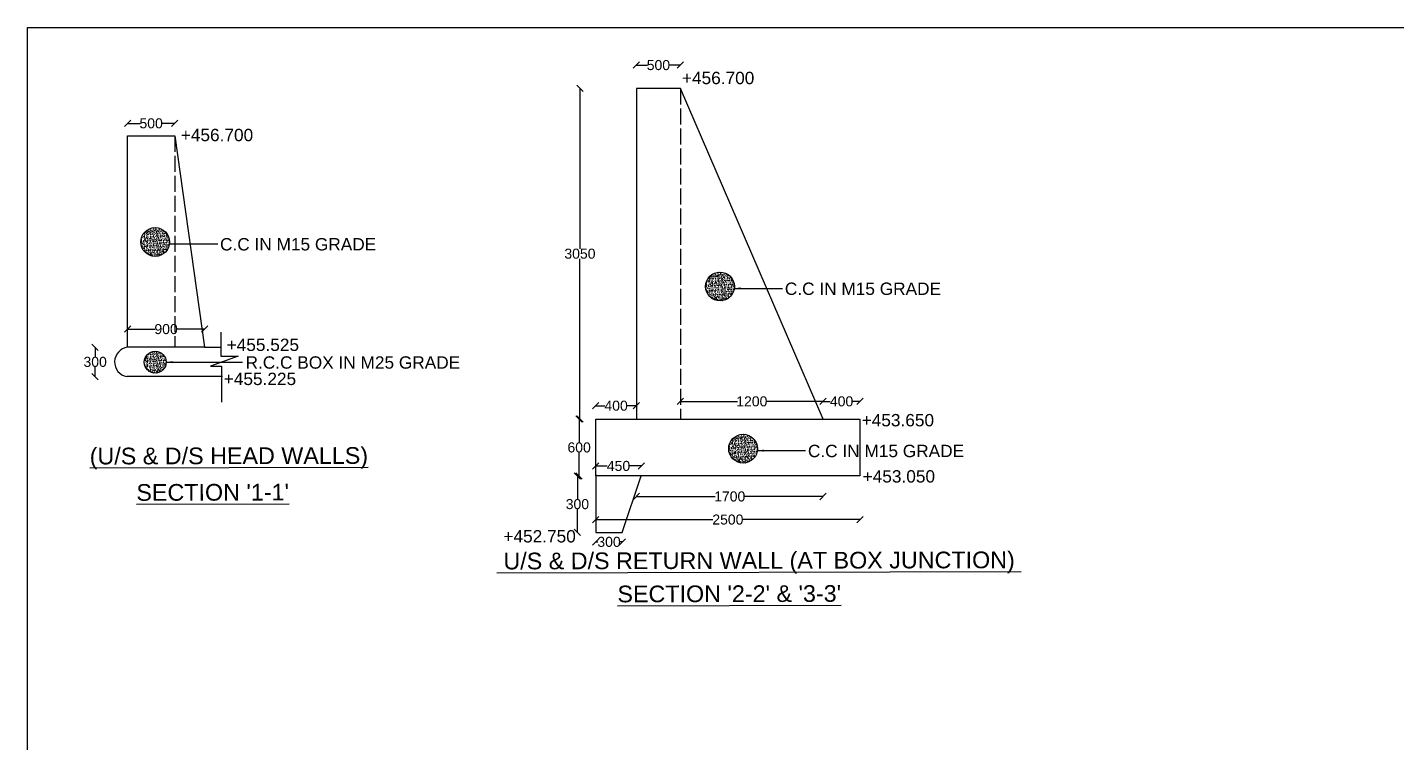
# Model space of a CAD drawing. Header units: millimetres. Extents: x 5124 to 6568637, y 2311 to 91879094.
# Drawn here: x 3587086 to 3607606, y 45947402 to 45958111 of the extents above; entities that cross this region are included whole.
import ezdxf

# ---------------------------------------------------------------- set-up
doc = ezdxf.new("R2010")
doc.units = ezdxf.units.MM
doc.header["$MEASUREMENT"] = 0
doc.linetypes.add('ACAD_ISO02W100', pattern=[15, 12, -3])
for name, color, linetype in [('DIMENSION', 7, 'Continuous'), ('DRAWING', 7, 'Continuous'), ('TEXT', 7, 'Continuous')]:
    doc.layers.add(name, color=color, linetype=linetype)
doc.styles.get("Standard").update_dxf_attribs({"font": 'arial.ttf', "height": 150})
doc.dimstyles.get("Standard").update_dxf_attribs({"dimtxt": 200, "dimasz": 110, "dimexe": 0.18, "dimexo": 0.0625, "dimgap": 0.09, "dimtad": 0, "dimtih": 1, "dimtoh": 1, "dimdec": 0, "dimzin": 0, "dimdsep": 46, "dimtxsty": 'Standard', "dimblk": 'OBLIQUE', "dimcen": 0.09, "dimse1": 1, "dimse2": 1, "dimadec": 0, "dimazin": 0, "dimtfac": 1, "dimtdec": 0, "dimtofl": 0, "dimtmove": 0, "dimatfit": 3, "dimfxl": 1, "dimtolj": 1, "dimtzin": 0, "dimarcsym": 0})

# ---------------------------------------------------------------- blocks, each defined once
blk = doc.blocks.new('_Oblique')
at = {"color": 0, "linetype": 'ByBlock', "lineweight": -2}
blk.add_line((-0.5, -0.5), (0.5, 0.5), dxfattribs=at)
blk = doc.blocks.new('*D59')
at = {"layer": 'Defpoints', "color": 0}
for p in [(3589294, 45956674), (3588589, 45956488), (3589294, 45956488)]:
    blk.add_point(p, dxfattribs=at)
at = {"layer": 'DIMENSION', "color": 0, "lineweight": -2}
for p, q in [((3588589, 45956674), (3588776, 45956674)), ((3589294, 45956674), (3589107, 45956674))]:
    blk.add_line(p, q, dxfattribs=at)
at = {"layer": 'DIMENSION', "color": 0, "lineweight": -2, "xscale": 95, "yscale": 95, "zscale": 95, "rotation": 180}
blk.add_blockref('_Oblique', (3588589, 45956674), dxfattribs=at)
at = {"layer": 'DIMENSION', "color": 0, "lineweight": -2, "xscale": 95, "yscale": 95, "zscale": 95}
blk.add_blockref('_Oblique', (3589294, 45956674), dxfattribs=at)
at = {"layer": 'DIMENSION', "color": 0, "insert": (3588941, 45956674), "char_height": 150, "attachment_point": 5}
blk.add_mtext('\\A1;500', dxfattribs=at)
blk = doc.blocks.new('*D60')
at = {"layer": 'Defpoints', "color": 0}
for p in [(3589741, 45953593), (3588589, 45953321), (3589741, 45953321)]:
    blk.add_point(p, dxfattribs=at)
at = {"layer": 'DIMENSION', "color": 0, "lineweight": -2}
for p, q in [((3588589, 45953593), (3588999, 45953593)), ((3589741, 45953593), (3589330, 45953593))]:
    blk.add_line(p, q, dxfattribs=at)
at = {"layer": 'DIMENSION', "color": 0, "lineweight": -2, "xscale": 95, "yscale": 95, "zscale": 95, "rotation": 180}
blk.add_blockref('_Oblique', (3588589, 45953593), dxfattribs=at)
at = {"layer": 'DIMENSION', "color": 0, "lineweight": -2, "xscale": 95, "yscale": 95, "zscale": 95}
blk.add_blockref('_Oblique', (3589741, 45953593), dxfattribs=at)
at = {"layer": 'DIMENSION', "color": 0, "insert": (3589165, 45953593), "char_height": 150, "attachment_point": 5}
blk.add_mtext('\\A1;900', dxfattribs=at)
blk = doc.blocks.new('*D61')
at = {"layer": 'Defpoints', "color": 0}
for p in [(3588589, 45953321), (3588102, 45952883), (3588577, 45952883)]:
    blk.add_point(p, dxfattribs=at)
at = {"layer": 'DIMENSION', "color": 0, "lineweight": -2}
for p, q in [((3588102, 45953321), (3588102, 45953179)), ((3588102, 45952883), (3588102, 45953025))]:
    blk.add_line(p, q, dxfattribs=at)
at = {"layer": 'DIMENSION', "color": 0, "lineweight": -2, "xscale": 95, "yscale": 95, "zscale": 95}
for p, rotation in [((3588102, 45953321), 90), ((3588102, 45952883), 270)]:
    blk.add_blockref('_Oblique', p, dxfattribs=dict(at, rotation=rotation))
at = {"layer": 'DIMENSION', "color": 0, "insert": (3588102, 45953102), "char_height": 150, "attachment_point": 5}
blk.add_mtext('\\A1;300', dxfattribs=at)
blk = doc.blocks.new('*D63')
at = {"layer": 'Defpoints', "color": 0}
for p in [(3596874, 45957546), (3596213, 45957198), (3596874, 45957198)]:
    blk.add_point(p, dxfattribs=at)
at = {"layer": 'DIMENSION', "color": 0, "lineweight": -2}
for p, q in [((3596213, 45957546), (3596378, 45957546)), ((3596874, 45957546), (3596709, 45957546))]:
    blk.add_line(p, q, dxfattribs=at)
at = {"layer": 'DIMENSION', "color": 0, "lineweight": -2, "xscale": 95, "yscale": 95, "zscale": 95, "rotation": 180}
blk.add_blockref('_Oblique', (3596213, 45957546), dxfattribs=at)
at = {"layer": 'DIMENSION', "color": 0, "lineweight": -2, "xscale": 95, "yscale": 95, "zscale": 95}
blk.add_blockref('_Oblique', (3596874, 45957546), dxfattribs=at)
at = {"layer": 'DIMENSION', "color": 0, "insert": (3596543, 45957546), "char_height": 150, "attachment_point": 5}
blk.add_mtext('\\A1;500', dxfattribs=at)
blk = doc.blocks.new('*D64')
at = {"layer": 'Defpoints', "color": 0}
for p in [(3596213, 45957198), (3595367, 45952246), (3596213, 45952246)]:
    blk.add_point(p, dxfattribs=at)
at = {"layer": 'DIMENSION', "color": 0, "lineweight": -2}
for p, q in [((3595367, 45957198), (3595367, 45954798)), ((3595367, 45952246), (3595367, 45954645))]:
    blk.add_line(p, q, dxfattribs=at)
at = {"layer": 'DIMENSION', "color": 0, "lineweight": -2, "xscale": 95, "yscale": 95, "zscale": 95}
for p, rotation in [((3595367, 45957198), 90), ((3595367, 45952246), 270)]:
    blk.add_blockref('_Oblique', p, dxfattribs=dict(at, rotation=rotation))
at = {"layer": 'DIMENSION', "color": 0, "insert": (3595367, 45954722), "char_height": 150, "attachment_point": 5}
blk.add_mtext('\\A1;3050', dxfattribs=at)
blk = doc.blocks.new('*D65')
at = {"layer": 'Defpoints', "color": 0}
for p in [(3595605, 45952446), (3595605, 45952246), (3596213, 45952246)]:
    blk.add_point(p, dxfattribs=at)
at = {"layer": 'DIMENSION', "color": 0, "lineweight": -2}
for p, q in [((3595605, 45952446), (3595740, 45952446)), ((3596213, 45952446), (3596077, 45952446))]:
    blk.add_line(p, q, dxfattribs=at)
at = {"layer": 'DIMENSION', "color": 0, "lineweight": -2, "xscale": 95, "yscale": 95, "zscale": 95, "rotation": 180}
blk.add_blockref('_Oblique', (3595605, 45952446), dxfattribs=at)
at = {"layer": 'DIMENSION', "color": 0, "lineweight": -2, "xscale": 95, "yscale": 95, "zscale": 95}
blk.add_blockref('_Oblique', (3596213, 45952446), dxfattribs=at)
at = {"layer": 'DIMENSION', "color": 0, "insert": (3595909, 45952446), "char_height": 150, "attachment_point": 5}
blk.add_mtext('\\A1;400', dxfattribs=at)
blk = doc.blocks.new('*D66')
at = {"layer": 'Defpoints', "color": 0}
for p in [(3595605, 45952246), (3595355, 45951396), (3595605, 45951396)]:
    blk.add_point(p, dxfattribs=at)
at = {"layer": 'DIMENSION', "color": 0, "lineweight": -2}
for p, q in [((3595355, 45952246), (3595355, 45951897)), ((3595355, 45951396), (3595355, 45951744))]:
    blk.add_line(p, q, dxfattribs=at)
at = {"layer": 'DIMENSION', "color": 0, "lineweight": -2, "xscale": 95, "yscale": 95, "zscale": 95}
for p, rotation in [((3595355, 45952246), 90), ((3595355, 45951396), 270)]:
    blk.add_blockref('_Oblique', p, dxfattribs=dict(at, rotation=rotation))
at = {"layer": 'DIMENSION', "color": 0, "insert": (3595355, 45951821), "char_height": 150, "attachment_point": 5}
blk.add_mtext('\\A1;600', dxfattribs=at)
blk = doc.blocks.new('*D67')
at = {"layer": 'Defpoints', "color": 0}
for p in [(3595605, 45951396), (3595329, 45950549), (3595605, 45950549)]:
    blk.add_point(p, dxfattribs=at)
at = {"layer": 'DIMENSION', "color": 0, "lineweight": -2}
for p, q in [((3595329, 45951396), (3595329, 45951049)), ((3595329, 45950549), (3595329, 45950896))]:
    blk.add_line(p, q, dxfattribs=at)
at = {"layer": 'DIMENSION', "color": 0, "lineweight": -2, "xscale": 95, "yscale": 95, "zscale": 95}
for p, rotation in [((3595329, 45951396), 90), ((3595329, 45950549), 270)]:
    blk.add_blockref('_Oblique', p, dxfattribs=dict(at, rotation=rotation))
at = {"layer": 'DIMENSION', "color": 0, "insert": (3595329, 45950972), "char_height": 150, "attachment_point": 5}
blk.add_mtext('\\A1;300', dxfattribs=at)
blk = doc.blocks.new('*D68')
at = {"layer": 'Defpoints', "color": 0}
for p in [(3595605, 45950549), (3596001, 45950549), (3596001, 45950407)]:
    blk.add_point(p, dxfattribs=at)
at = {"layer": 'DIMENSION', "color": 0, "lineweight": -2}
for p, q in [((3595605, 45950407), (3595637, 45950407)), ((3596001, 45950407), (3595968, 45950407))]:
    blk.add_line(p, q, dxfattribs=at)
at = {"layer": 'DIMENSION', "color": 0, "lineweight": -2, "xscale": 95, "yscale": 95, "zscale": 95, "rotation": 180}
blk.add_blockref('_Oblique', (3595605, 45950407), dxfattribs=at)
at = {"layer": 'DIMENSION', "color": 0, "lineweight": -2, "xscale": 95, "yscale": 95, "zscale": 95}
blk.add_blockref('_Oblique', (3596001, 45950407), dxfattribs=at)
at = {"layer": 'DIMENSION', "color": 0, "insert": (3595803, 45950407), "char_height": 150, "attachment_point": 5}
blk.add_mtext('\\A1;300', dxfattribs=at)
blk = doc.blocks.new('*D69')
at = {"layer": 'Defpoints', "color": 0}
for p in [(3599012, 45952511), (3596874, 45952246), (3599012, 45952246)]:
    blk.add_point(p, dxfattribs=at)
at = {"layer": 'DIMENSION', "color": 0, "lineweight": -2}
for p, q in [((3596874, 45952511), (3597726, 45952511)), ((3599012, 45952511), (3598159, 45952511))]:
    blk.add_line(p, q, dxfattribs=at)
at = {"layer": 'DIMENSION', "color": 0, "lineweight": -2, "xscale": 95, "yscale": 95, "zscale": 95, "rotation": 180}
blk.add_blockref('_Oblique', (3596874, 45952511), dxfattribs=at)
at = {"layer": 'DIMENSION', "color": 0, "lineweight": -2, "xscale": 95, "yscale": 95, "zscale": 95}
blk.add_blockref('_Oblique', (3599012, 45952511), dxfattribs=at)
at = {"layer": 'DIMENSION', "color": 0, "insert": (3597943, 45952511), "char_height": 150, "attachment_point": 5}
blk.add_mtext('\\A1;1200', dxfattribs=at)
blk = doc.blocks.new('*D70')
at = {"layer": 'Defpoints', "color": 0}
for p in [(3599012, 45952511), (3599012, 45952246), (3599564, 45952246)]:
    blk.add_point(p, dxfattribs=at)
at = {"layer": 'DIMENSION', "color": 0, "lineweight": -2}
for p, q in [((3599012, 45952511), (3599119, 45952511)), ((3599564, 45952511), (3599456, 45952511))]:
    blk.add_line(p, q, dxfattribs=at)
at = {"layer": 'DIMENSION', "color": 0, "lineweight": -2, "xscale": 95, "yscale": 95, "zscale": 95, "rotation": 180}
blk.add_blockref('_Oblique', (3599012, 45952511), dxfattribs=at)
at = {"layer": 'DIMENSION', "color": 0, "lineweight": -2, "xscale": 95, "yscale": 95, "zscale": 95}
blk.add_blockref('_Oblique', (3599564, 45952511), dxfattribs=at)
at = {"layer": 'DIMENSION', "color": 0, "insert": (3599288, 45952511), "char_height": 150, "attachment_point": 5}
blk.add_mtext('\\A1;400', dxfattribs=at)
blk = doc.blocks.new('*D71')
at = {"layer": 'Defpoints', "color": 0}
for p in [(3596213, 45952246), (3599012, 45952246), (3599012, 45951087)]:
    blk.add_point(p, dxfattribs=at)
at = {"layer": 'DIMENSION', "color": 0, "lineweight": -2}
for p, q in [((3596213, 45951087), (3597396, 45951087)), ((3599012, 45951087), (3597829, 45951087))]:
    blk.add_line(p, q, dxfattribs=at)
at = {"layer": 'DIMENSION', "color": 0, "lineweight": -2, "xscale": 95, "yscale": 95, "zscale": 95, "rotation": 180}
blk.add_blockref('_Oblique', (3596213, 45951087), dxfattribs=at)
at = {"layer": 'DIMENSION', "color": 0, "lineweight": -2, "xscale": 95, "yscale": 95, "zscale": 95}
blk.add_blockref('_Oblique', (3599012, 45951087), dxfattribs=at)
at = {"layer": 'DIMENSION', "color": 0, "insert": (3597612, 45951087), "char_height": 150, "attachment_point": 5}
blk.add_mtext('\\A1;1700', dxfattribs=at)
blk = doc.blocks.new('*D72')
at = {"layer": 'Defpoints', "color": 0}
for p in [(3599564, 45951396), (3595605, 45950778), (3599564, 45950741)]:
    blk.add_point(p, dxfattribs=at)
at = {"layer": 'DIMENSION', "color": 0, "lineweight": -2}
for p, q in [((3595605, 45950741), (3597359, 45950741)), ((3599564, 45950741), (3597809, 45950741))]:
    blk.add_line(p, q, dxfattribs=at)
at = {"layer": 'DIMENSION', "color": 0, "lineweight": -2, "xscale": 95, "yscale": 95, "zscale": 95, "rotation": 180}
blk.add_blockref('_Oblique', (3595605, 45950741), dxfattribs=at)
at = {"layer": 'DIMENSION', "color": 0, "lineweight": -2, "xscale": 95, "yscale": 95, "zscale": 95}
blk.add_blockref('_Oblique', (3599564, 45950741), dxfattribs=at)
at = {"layer": 'DIMENSION', "color": 0, "insert": (3597584, 45950741), "char_height": 150, "attachment_point": 5}
blk.add_mtext('\\A1;2500', dxfattribs=at)
blk = doc.blocks.new('*D73')
at = {"layer": 'Defpoints', "color": 0}
for p in [(3595605, 45951544), (3595605, 45951396), (3596286, 45951396)]:
    blk.add_point(p, dxfattribs=at)
at = {"layer": 'DIMENSION', "color": 0, "lineweight": -2}
for p, q in [((3595605, 45951544), (3595777, 45951544)), ((3596286, 45951544), (3596114, 45951544))]:
    blk.add_line(p, q, dxfattribs=at)
at = {"layer": 'DIMENSION', "color": 0, "lineweight": -2, "xscale": 95, "yscale": 95, "zscale": 95, "rotation": 180}
blk.add_blockref('_Oblique', (3595605, 45951544), dxfattribs=at)
at = {"layer": 'DIMENSION', "color": 0, "lineweight": -2, "xscale": 95, "yscale": 95, "zscale": 95}
blk.add_blockref('_Oblique', (3596286, 45951544), dxfattribs=at)
at = {"layer": 'DIMENSION', "color": 0, "insert": (3595945, 45951544), "char_height": 150, "attachment_point": 5}
blk.add_mtext('\\A1;450', dxfattribs=at)

msp = doc.modelspace()

# ---------------------------------------------------------------- hatches: boundary and pattern name
at = {"layer": 'DRAWING'}
h = msp.add_hatch(dxfattribs=at)
h.set_pattern_fill('AR-CONC,_O', color=256, scale=9.251558)
h.set_pattern_definition([(130, (6766694.267, 3434078.24), (-66.357741625, -5.80555015), [6.93866848, -76.32535329]), (185, (6766694.27, 3434078.24), (12.83666007, 69.58949133), [5.55093478, -61.06028263]), (79.5486, (6766688.74, 3434077.755), (-53.52113084, 63.78389894), [5.89696063, -64.86656898]), (133.8158, (6766694.27, 3434096.74), (-98.73642435, -15.31308757), [10.40800272, -114.48802994]), (83.3644, (6766686.04, 3434095.47), (-86.47086207, 90.12107957), [8.84544122, -97.29983793]), (188.8158, (6766694.27, 3434096.74), (-86.47079172, 90.1211471), [8.32640218, -91.59042395]), (159, (6766685.015, 3434092.116), (-55.22320198, -37.24852009), [6.93866848, -76.32535329]), (214, (6766685.015, 3434092.116), (-22.510459, 67.08767682), [5.55093478, -61.06028263]), (108.5486, (6766680.41, 3434089.01), (-77.7336836, 29.83909589), [5.89696063, -64.86656898]), (142.5, (6766694.267, 3434078.24), (-1.124976064, 30.797867882), [0, -60.320157997, 0, -61.985438432, 0, -61.291571584]), (172.5, (6766694.267, 3434078.24), (-24.33803077, 36.489228185), [0, -35.340951464, 0, -58.9324243, 0, -23.360183887]), (212.5, (6766714.898, 3434078.24), (-49.386892166, -2.086677035), [0, -23.128894937, 0, -72.162152205, 0, -95.75362504]), (222.5, (6766724.15, 3434078.24), (-53.95380656, 9.261270476), [0, -30.06756342, 0, -47.92307031, 0, -67.998951116])])
h.paths.add_polyline_path([(3588786.3, 45954898, 1), (3589217.5, 45954898, 1)])
h = msp.add_hatch(dxfattribs=at)
h.set_pattern_fill('AR-CONC,_O', color=256, scale=9.251558)
h.set_pattern_definition([(130, (6775158.61, 3433412.32), (-66.357741625, -5.80555015), [6.93866848, -76.32535329]), (185, (6775158.61, 3433412.32), (12.83666007, 69.58949133), [5.55093478, -61.06028263]), (79.5486, (6775153.08, 3433411.835), (-53.52113084, 63.78389894), [5.89696063, -64.86656898]), (133.8158, (6775158.61, 3433430.82), (-98.73642435, -15.31308757), [10.40800272, -114.48802994]), (83.3644, (6775150.38, 3433429.55), (-86.47086207, 90.12107957), [8.84544122, -97.29983793]), (188.8158, (6775158.61, 3433430.82), (-86.47079172, 90.1211471), [8.32640218, -91.59042395]), (159, (6775149.36, 3433426.196), (-55.22320198, -37.24852009), [6.93866848, -76.32535329]), (214, (6775149.36, 3433426.196), (-22.510459, 67.08767682), [5.55093478, -61.06028263]), (108.5486, (6775144.76, 3433423.09), (-77.7336836, 29.83909589), [5.89696063, -64.86656898]), (142.5, (6775158.61, 3433412.32), (-1.124976064, 30.797867882), [0, -60.320157997, 0, -61.985438432, 0, -61.291571584]), (172.5, (6775158.61, 3433412.32), (-24.33803077, 36.489228185), [0, -35.340951464, 0, -58.9324243, 0, -23.360183887]), (212.5, (6775179.242, 3433412.32), (-49.386892166, -2.086677035), [0, -23.128894937, 0, -72.162152205, 0, -95.75362504]), (222.5, (6775188.494, 3433412.32), (-53.95380656, 9.261270476), [0, -30.06756342, 0, -47.92307031, 0, -67.998951116])])
h.paths.add_polyline_path([(3597250.6, 45954232.1, 1), (3597681.8, 45954232.1, 1)])
h = msp.add_hatch(dxfattribs=at)
h.set_pattern_fill('AR-CONC,_O', color=256, scale=9.251558)
h.set_pattern_definition([(130, (6766694.267, 3432278.84), (-66.357741625, -5.80555015), [6.93866848, -76.32535329]), (185, (6766694.27, 3432278.84), (12.83666007, 69.58949133), [5.55093478, -61.06028263]), (79.5486, (6766688.74, 3432278.356), (-53.52113084, 63.78389894), [5.89696063, -64.86656898]), (133.8158, (6766694.27, 3432297.34), (-98.73642435, -15.31308757), [10.40800272, -114.48802994]), (83.3644, (6766686.04, 3432296.07), (-86.47086207, 90.12107957), [8.84544122, -97.29983793]), (188.8158, (6766694.27, 3432297.34), (-86.47079172, 90.1211471), [8.32640218, -91.59042395]), (159, (6766685.015, 3432292.717), (-55.22320198, -37.24852009), [6.93866848, -76.32535329]), (214, (6766685.015, 3432292.72), (-22.510459, 67.08767682), [5.55093478, -61.06028263]), (108.5486, (6766680.41, 3432289.613), (-77.7336836, 29.83909589), [5.89696063, -64.86656898]), (142.5, (6766694.267, 3432278.84), (-1.124976064, 30.797867882), [0, -60.320157997, 0, -61.985438432, 0, -61.291571584]), (172.5, (6766694.267, 3432278.84), (-24.33803077, 36.489228185), [0, -35.340951464, 0, -58.9324243, 0, -23.360183887]), (212.5, (6766714.898, 3432278.84), (-49.386892166, -2.086677035), [0, -23.128894937, 0, -72.162152205, 0, -95.75362504]), (222.5, (6766724.15, 3432278.84), (-53.95380656, 9.261270476), [0, -30.06756342, 0, -47.92307031, 0, -67.998951116])])
h.paths.add_polyline_path([(3588837, 45953098.6, 1), (3589166.7, 45953098.6, 1)])
h = msp.add_hatch(dxfattribs=at)
h.set_pattern_fill('AR-CONC,_O', color=256, scale=9.251558)
h.set_pattern_definition([(130, (6775504.497, 3430983.36), (-66.357741625, -5.80555015), [6.93866848, -76.32535329]), (185, (6775504.5, 3430983.36), (12.83666007, 69.58949133), [5.55093478, -61.06028263]), (79.5486, (6775498.97, 3430982.876), (-53.52113084, 63.78389894), [5.89696063, -64.86656898]), (133.8158, (6775504.5, 3431001.86), (-98.73642435, -15.31308757), [10.40800272, -114.48802994]), (83.3644, (6775496.27, 3431000.59), (-86.47086207, 90.12107957), [8.84544122, -97.29983793]), (188.8158, (6775504.5, 3431001.86), (-86.47079172, 90.1211471), [8.32640218, -91.59042395]), (159, (6775495.245, 3430997.24), (-55.22320198, -37.24852009), [6.93866848, -76.32535329]), (214, (6775495.245, 3430997.24), (-22.510459, 67.08767682), [5.55093478, -61.06028263]), (108.5486, (6775490.64, 3430994.133), (-77.7336836, 29.83909589), [5.89696063, -64.86656898]), (142.5, (6775504.497, 3430983.36), (-1.124976064, 30.797867882), [0, -60.320157997, 0, -61.985438432, 0, -61.291571584]), (172.5, (6775504.497, 3430983.36), (-24.33803077, 36.489228185), [0, -35.340951464, 0, -58.9324243, 0, -23.360183887]), (212.5, (6775525.128, 3430983.36), (-49.386892166, -2.086677035), [0, -23.128894937, 0, -72.162152205, 0, -95.75362504]), (222.5, (6775534.38, 3430983.36), (-53.95380656, 9.261270476), [0, -30.06756342, 0, -47.92307031, 0, -67.998951116])])
h.paths.add_polyline_path([(3597596.5, 45951803.2, 1), (3598027.7, 45951803.2, 1)])

# ---------------------------------------------------------------- linework, layer by layer
at = {"layer": 'DIMENSION'}
msp.add_lwpolyline([(3595604.6, 45951411.2), (3595604.6, 45950549), (3596001.2, 45950549), (3596285.9, 45951395.8)], dxfattribs=at)
at = {"layer": 'DRAWING'}
for points in [[(3587086.3, 45958111), (3624388.1, 45958111), (3624388.1, 45930626.8), (3587086.3, 45930626.8)], [(3596213.3, 45952245.6), (3599011.6, 45952245.6), (3596873.7, 45957197.7), (3596213.3, 45957197.7)], [(3588588.6, 45956488.5), (3589294.2, 45956488.5), (3589740.8, 45953320.7), (3588588.6, 45953320.7)], [(3595604.6, 45952245.6), (3599563.7, 45952245.6), (3599563.7, 45951395.8), (3595604.6, 45951395.8)]]:
    msp.add_lwpolyline(points, close=True, dxfattribs=at)
at = {"layer": 'DRAWING', "linetype": 'ACAD_ISO02W100', "ltscale": 20}
for points in [[(3596873.7, 45957197.7), (3596873.7, 45952245.6)], [(3589294.2, 45956488.5), (3589294.2, 45953320.7)]]:
    msp.add_lwpolyline(points, dxfattribs=at)
at = {"layer": 'DRAWING'}
for points in [[(3589985.3, 45953546.6), (3589985.3, 45953187), (3590243.5, 45953187), (3589828.5, 45953036.3), (3589996.9, 45953036.3), (3589996.9, 45952498.8)], [(3589740.8, 45953320.7), (3589994.5, 45953320.7)], [(3590008.4, 45952883.1), (3588576.9, 45952883.1)]]:
    msp.add_lwpolyline(points, dxfattribs=at)
for centre, radius in [((3589001.9, 45954898), 215.6), ((3597466.2, 45954232.1), 215.6), ((3589001.9, 45953098.6), 164.8), ((3597812.1, 45951803.2), 215.6)]:
    msp.add_circle(centre, radius, dxfattribs=at)
msp.add_arc((3588615.6, 45953101), 221.4, 96.98976, 259.95024, dxfattribs=at)

# ---------------------------------------------------------------- texts
at = {"layer": 'TEXT'}
for s, height, p in [('+456.700', 185.03, (3596895.4, 45957261.4)), ('+456.700', 185.03, (3589384.9, 45956407.6)), ('C.C IN M15 GRADE', 185.031, (3589973.5, 45954771.2)), ('C.C IN M15 GRADE', 185.031, (3598437.9, 45954105.3)), ('+455.525', 185.03, (3590072.2, 45953266)), ('R.C.C BOX IN M25 GRADE', 185.031, (3590355.7, 45953001)), ('+455.225', 185.03, (3590028.8, 45952755.8)), ('+453.650', 185.03, (3599589.1, 45952137.6)), ('C.C IN M15 GRADE', 185.031, (3598783.8, 45951676.3)), ('+453.050', 185.03, (3599603.8, 45951296.2)), ('+452.750', 185.03, (3594220.1, 45950398.8))]:
    msp.add_text(s, height=height, dxfattribs=at).set_placement(p)
for s, p in [('%%U(U/S & D/S HEAD WALLS)', (3588020.4, 45951566.7)), ("%%USECTION '1-1'", (3588719.8, 45951022.3)), ('%%U U/S & D/S RETURN WALL (AT BOX JUNCTION) ', (3594123.5, 45949995.2)), ("%%USECTION '2-2' & '3-3'", (3595928.9, 45949502.2))]:
    msp.add_text(s, height=250, rotation=0.1412, dxfattribs=at).set_placement(p)

# ---------------------------------------------------------------- dimensions: what is measured, and where the dimension line sits
at = {"layer": 'DIMENSION'}
for base, p1, p2, text, picture, middle in [((3596873.7, 45957546.5), (3596213.3, 45957197.7), (3596873.7, 45957197.7), '500', '*D63', (3596543.5, 45957546.5)), ((3589294.2, 45956673.9), (3588588.6, 45956488.5), (3589294.2, 45956488.5), '500', '*D59', (3588941.4, 45956673.9)), ((3589740.8, 45953593.1), (3588588.6, 45953320.7), (3589740.8, 45953320.7), '900', '*D60', (3589164.7, 45953593.1)), ((3595604.6, 45952445.9), (3596213.3, 45952245.6), (3595604.6, 45952245.6), '400', '*D65', (3595908.9, 45952445.9)), ((3599011.6, 45952511.1), (3596873.7, 45952245.6), (3599011.6, 45952245.6), '1200', '*D69', (3597942.7, 45952511.1)), ((3599011.6, 45952511.1), (3599563.7, 45952245.6), (3599011.6, 45952245.6), '400', '*D70', (3599287.7, 45952511.1)), ((3599011.6, 45951086.9), (3596213.3, 45952245.6), (3599011.6, 45952245.6), '1700', '*D71', (3597612.5, 45951086.9)), ((3595604.6, 45951543.7), (3596285.9, 45951395.8), (3595604.6, 45951395.8), '450', '*D73', (3595945.3, 45951543.7)), ((3599563.7, 45950741.2), (3595604.6, 45950778), (3599563.7, 45951395.8), '2500', '*D72', (3597584.1, 45950741.2)), ((3596001.2, 45950407), (3595604.6, 45950549), (3596001.2, 45950549), '300', '*D68', (3595802.9, 45950407))]:
    dim = msp.add_linear_dim(base=base, p1=p1, p2=p2, text=text, dimstyle='Standard', override={"dimasz": 95, "dimfxl": 2000, "dimarcsym": 1}, dxfattribs=at)
    dim.commit()
    dim.dimension.update_dxf_attribs({"geometry": picture, "text_midpoint": middle})
for base, p1, p2, text, picture, middle in [((3595366.6, 45952245.6), (3596213.3, 45957197.7), (3596213.3, 45952245.6), '3050', '*D64', (3595366.6, 45954721.7)), ((3588102.1, 45952883.1), (3588588.6, 45953320.7), (3588576.9, 45952883.1), '300', '*D61', (3588102.1, 45953101.9)), ((3595355.1, 45951395.8), (3595604.6, 45952245.6), (3595604.6, 45951395.8), '600', '*D66', (3595355.1, 45951820.7)), ((3595329.3, 45950549), (3595604.6, 45951395.8), (3595604.6, 45950549), '300', '*D67', (3595329.3, 45950972.4))]:
    dim = msp.add_linear_dim(base=base, p1=p1, p2=p2, angle=90, text=text, dimstyle='Standard', override={"dimasz": 95, "dimfxl": 2000, "dimarcsym": 1}, dxfattribs=at)
    dim.commit()
    dim.dimension.update_dxf_attribs({"geometry": picture, "text_midpoint": middle})

# ---------------------------------------------------------------- leaders
at = {"layer": 'DRAWING'}
for points in [[(3589215.5, 45954868.7), (3589938.3, 45954868.7)], [(3597679.8, 45954202.8), (3598402.7, 45954202.8)], [(3589166.7, 45953098.6), (3590308.2, 45953098.6)], [(3598025.7, 45951773.8), (3598748.6, 45951773.8)]]:
    msp.add_leader(points, dimstyle='Standard', override={"dimasz": 95, "dimgap": 0.09, "dimtad": 0, "dimfxl": 2000, "dimarcsym": 1}, dxfattribs=at)

doc.saveas('drawing.dxf')
